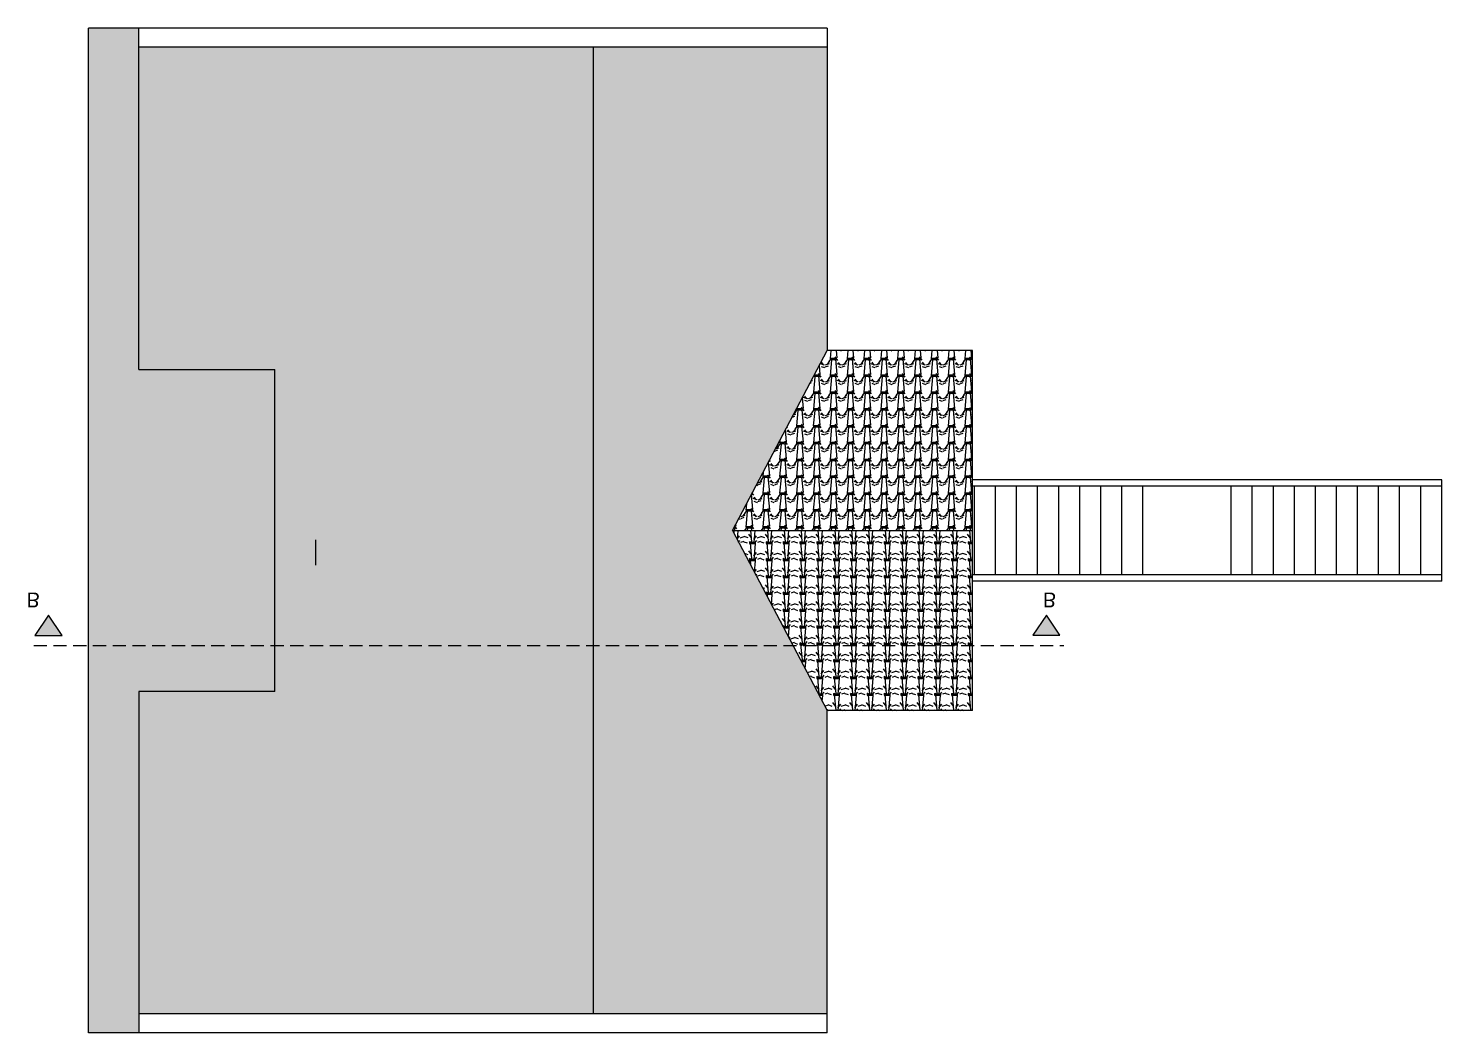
# Model space of a CAD drawing. Extents: x 173554 to 176562, y -34760 to -32805.
# Drawn here: x 175890 to 176562, y -34760 to -34283 of the extents above; entities that cross this region are included whole.
import ezdxf
from ezdxf.enums import TextEntityAlignment as Align

# ---------------------------------------------------------------- set-up
doc = ezdxf.new("R2010")
doc.units = 0
doc.header["$LTSCALE"] = 25
doc.header["$MEASUREMENT"] = 0
doc.linetypes.add('DASHDOT', pattern=[1, 0.5, -0.25, 0, -0.25])
doc.linetypes.add('HIDDEN', pattern=[0.375, 0.25, -0.125])
doc.layers.get('0').update_dxf_attribs({"linetype": 'CONTINUOUS'})
for name, color, linetype in [('Roof lilne', 31, 'CONTINUOUS'), ('sec', 13, 'DASHDOT'), ('TILE', 22, 'CONTINUOUS'), ('wall', 13, 'CONTINUOUS')]:
    doc.layers.add(name, color=color, linetype=linetype)
doc.styles.add('STYLE2', font='')
doc.styles.get('STYLE2').set_extended_font_data('Cooper BlkItHd BT')
pattern_1 = [(4.9697, (136145.37356, -211672.16923), (-96.00000841214, -7.99993045606), [7.387776, -177.306568]), (270, (136152.7336, -211671.529), (8, -8), [0.64, -7.36]), (90, (136153.3736, -211679.529), (-8, 8), [2.24, -5.76]), (180, (136153.3736, -211677.289), (-8, -8), [0.8, -7.2]), (360, (136152.5736, -211672.169), (8, 8), [0.8, -7.2]), (90, (136153.3736, -211672.169), (-8, 8), [0.64, -7.36]), (90, (136152.7336, -211679.529), (-8, 8), [1.6, -6.4]), (175.0303, (136152.73356, -211677.92923), (-96.00000841214, 7.99993045606), [7.387776, -177.306568]), (142.6961, (136152.33356, -211677.92923), (136.0000859335, -103.99988711906), [2.112064, -209.094]), (108.4349, (136150.6536, -211676.6492), (-7.999987226, 16.000003477), [2.023856, -23.27436]), (71.5651, (136150.0136, -211674.7292), (-7.999987226, -16.000003477), [2.023856, -23.27436]), (37.3039, (136150.65356, -211672.80923), (136.0000859335, 103.99988711906), [2.112064, -209.094]), (110.2249, (136151.21356, -211676.24923), (32.0000666848, -87.9999781147), [1.61988, -160.367776]), (69.7751, (136150.65356, -211674.72923), (32.0000666848, 87.9999781147), [1.61988, -160.367776]), (37.4054, (136151.21356, -211673.20923), (103.99993971984, 80.0000796209), [1.712072, -169.4954]), (142.5946, (136152.57356, -211677.28923), (103.99993971984, -80.0000796209), [1.712072, -169.4954])]

msp = doc.modelspace()

# ---------------------------------------------------------------- hatches: boundary and pattern name
at = {"layer": 'sec'}
for points in [[(175893.29, -34571.07), (175899.75, -34561.51), (175906.2, -34571.07)], [(176367.44, -34570.95), (176373.89, -34561.4), (176380.35, -34570.95)]]:
    msp.add_hatch(color=8, dxfattribs=at).paths.add_polyline_path(points)
at = {"layer": 'TILE'}
h = msp.add_hatch(dxfattribs=at)
h.set_pattern_fill('SPANTILE', scale=8, angle=90, style=0)
h.set_pattern_definition([(4.9697, (136145.37356, -211072.36902), (-96.00000841214, -7.99993045606), [7.387776, -177.306568]), (270, (136152.7336, -211071.729), (8, -8), [0.64, -7.36]), (90, (136153.3736, -211079.729), (-8, 8), [2.24, -5.76]), (180, (136153.3736, -211077.489), (-8, -8), [0.8, -7.2]), (360, (136152.5736, -211072.369), (8, 8), [0.8, -7.2]), (90, (136153.3736, -211072.369), (-8, 8), [0.64, -7.36]), (90, (136152.7336, -211079.729), (-8, 8), [1.6, -6.4]), (175.0303, (136152.73356, -211078.12902), (-96.00000841214, 7.99993045606), [7.387776, -177.306568]), (142.6961, (136152.33356, -211078.12902), (136.0000859335, -103.99988711906), [2.112064, -209.094]), (108.4349, (136150.6536, -211076.849), (-7.999987226, 16.000003477), [2.023856, -23.27436]), (71.5651, (136150.0136, -211074.929), (-7.999987226, -16.000003477), [2.023856, -23.27436]), (37.3039, (136150.65356, -211073.00902), (136.0000859335, 103.99988711906), [2.112064, -209.094]), (110.2249, (136151.21356, -211076.44902), (32.0000666848, -87.9999781147), [1.61988, -160.367776]), (69.7751, (136150.65356, -211074.92902), (32.0000666848, 87.9999781147), [1.61988, -160.367776]), (37.4054, (136151.21356, -211073.40902), (103.99993971984, 80.0000796209), [1.712072, -169.4954]), (142.5946, (136152.57356, -211077.48902), (103.99993971984, -80.0000796209), [1.712072, -169.4954])])
h.paths.add_polyline_path([(175918.73, -34759.74), (175942.73, -34759.74), (175942.73, -34597.74), (176007.23, -34597.74), (176007.23, -34525.74), (176007.23, -34516.74), (176007.23, -34444.74), (175942.73, -34444.74), (175942.73, -34282.74), (175918.73, -34282.74)])
h = msp.add_hatch(dxfattribs=at)
h.set_pattern_fill('SPANTILE', color=256, scale=8, angle=90, style=0)
h.set_pattern_definition(pattern_1)
h.paths.add_polyline_path([(176158.74, -34291.74), (176056.73, -34291.74), (176056.73, -34291.74), (175942.73, -34291.73), (175942.73, -34444.73), (176007.23, -34444.73), (176007.23, -34597.74), (175942.73, -34597.74), (175942.73, -34750.74), (176158.72, -34750.74)])
h = msp.add_hatch(dxfattribs=at)
h.set_pattern_fill('SPANTILE', color=256, scale=8, angle=90, style=0)
h.set_pattern_definition(pattern_1)
h.paths.add_polyline_path([(176158.72, -34750.74), (176269.73, -34750.74), (176269.73, -34606.74), (176224.73, -34521.24), (176269.73, -34435.74), (176269.73, -34291.74), (176158.74, -34291.74)])
h = msp.add_hatch(dxfattribs=at)
h.set_pattern_fill('SPANTILE', color=256, scale=8, angle=180, style=0)
h.set_pattern_definition([(94.9697, (136146.01356, -211687.52923), (7.99993045606, -96.00000841214), [7.387776, -177.306568]), (360, (136145.3736, -211680.169), (8, 8), [0.64, -7.36]), (180, (136153.3736, -211679.529), (-8, -8), [2.24, -5.76]), (270, (136151.1336, -211679.529), (8, -8), [0.8, -7.2]), (90, (136146.0136, -211680.329), (-8, 8), [0.8, -7.2]), (180, (136146.0136, -211679.529), (-8, -8), [0.64, -7.36]), (180, (136153.3736, -211680.169), (-8, -8), [1.6, -6.4]), (265.0303, (136151.77356, -211680.16923), (-7.99993045606, -96.00000841214), [7.387776, -177.306568]), (232.6961, (136151.77356, -211680.56923), (103.99988711906, 136.0000859335), [2.112064, -209.094]), (198.4349, (136150.4936, -211682.2492), (-16.000003477, -7.999987226), [2.023856, -23.27436]), (161.5651, (136148.5736, -211682.8892), (16.000003477, -7.999987226), [2.023856, -23.27436]), (127.3039, (136146.65356, -211682.24923), (-103.99988711906, 136.0000859335), [2.112064, -209.094]), (200.2249, (136150.09356, -211681.68923), (87.9999781147, 32.0000666848), [1.61988, -160.367776]), (159.7751, (136148.57356, -211682.24923), (-87.9999781147, 32.0000666848), [1.61988, -160.367776]), (127.4054, (136147.05356, -211681.68923), (-80.0000796209, 103.99993971984), [1.712072, -169.4954]), (232.5946, (136151.13356, -211680.32923), (80.0000796209, 103.99993971984), [1.712072, -169.4954])])
h.paths.add_polyline_path([(176224.73, -34521.24), (176338.73, -34521.24), (176338.73, -34444.74), (176338.73, -34435.74), (176269.73, -34435.74)])
h = msp.add_hatch(dxfattribs=at)
h.set_pattern_fill('SPANTILE', color=256, scale=8, angle=360, style=0)
h.set_pattern_definition([(274.9697, (136160.73356, -211671.52923), (-7.99993045606, 96.00000841214), [7.387776, -177.306568]), (180, (136161.3736, -211678.889), (-8, -8), [0.64, -7.36]), (360, (136153.3736, -211679.529), (8, 8), [2.24, -5.76]), (90, (136155.6136, -211679.529), (-8, 8), [0.8, -7.2]), (270, (136160.7336, -211678.729), (8, -8), [0.8, -7.2]), (360, (136160.7336, -211679.529), (8, 8), [0.64, -7.36]), (360, (136153.3736, -211678.889), (8, 8), [1.6, -6.4]), (85.0303, (136154.97356, -211678.88923), (7.99993045606, 96.00000841214), [7.387776, -177.306568]), (52.6961, (136154.97356, -211678.48923), (-103.99988711906, -136.0000859335), [2.112064, -209.094]), (18.4349, (136156.2536, -211676.8092), (16.000003477, 7.999987226), [2.023856, -23.27436]), (341.5651, (136158.1736, -211676.1692), (-16.000003477, 7.999987226), [2.023856, -23.27436]), (307.3039, (136160.09356, -211676.80923), (103.99988711906, -136.0000859335), [2.112064, -209.094]), (20.2249, (136156.65356, -211677.36923), (-87.9999781147, -32.0000666848), [1.61988, -160.367776]), (339.7751, (136158.17356, -211676.80923), (87.9999781147, -32.0000666848), [1.61988, -160.367776]), (307.4054, (136159.69356, -211677.36923), (80.0000796209, -103.99993971984), [1.712072, -169.4954]), (52.5946, (136155.61356, -211678.72923), (-80.0000796209, -103.99993971984), [1.712072, -169.4954])])
h.paths.add_polyline_path([(176224.73, -34521.24), (176269.73, -34606.74), (176338.73, -34606.74), (176338.73, -34521.24)])

# ---------------------------------------------------------------- linework, layer by layer
for p, q in [((176461.73, -34497.24), (176338.73, -34497.24)), ((176461.73, -34500.24), (176338.73, -34500.24)), ((176339.73, -34542.24), (176339.73, -34500.24)), ((176349.73, -34542.24), (176349.73, -34500.24)), ((176359.73, -34542.24), (176359.73, -34500.24)), ((176369.73, -34542.24), (176369.73, -34500.24)), ((176369.73, -34542.24), (176369.73, -34500.24)), ((176379.73, -34542.24), (176379.73, -34500.24)), ((176389.73, -34542.24), (176389.73, -34500.24)), ((176399.73, -34542.24), (176399.73, -34500.24)), ((176409.73, -34542.24), (176409.73, -34500.24)), ((176419.73, -34542.24), (176419.73, -34500.24)), ((176561.73, -34497.24), (176461.73, -34497.24)), ((176461.73, -34542.24), (176461.73, -34500.24)), ((176561.73, -34500.24), (176461.73, -34500.24)), ((176471.73, -34542.24), (176471.73, -34500.24)), ((176481.73, -34542.24), (176481.73, -34500.24)), ((176491.73, -34542.24), (176491.73, -34500.24)), ((176501.73, -34542.24), (176501.73, -34500.24)), ((176511.73, -34542.24), (176511.73, -34500.24)), ((176521.73, -34542.24), (176521.73, -34500.24)), ((176531.73, -34542.24), (176531.73, -34500.24)), ((176541.73, -34542.24), (176541.73, -34500.24)), ((176551.73, -34542.24), (176551.73, -34500.24)), ((176561.73, -34545.24), (176561.73, -34497.24)), ((176461.73, -34542.24), (176338.73, -34542.24)), ((176461.73, -34545.24), (176338.73, -34545.24)), ((176561.73, -34542.24), (176461.73, -34542.24)), ((176561.73, -34545.24), (176461.73, -34545.24))]:
    msp.add_line(p, q)
at = {"layer": 'Roof lilne'}
for p, q in [((175942.73, -34282.74), (175918.73, -34282.74)), ((175918.73, -34759.74), (175918.73, -34282.74)), ((175942.73, -34444.73), (175942.73, -34282.74)), ((176158.72, -34750.74), (176158.74, -34291.73)), ((176269.73, -34291.74), (176269.73, -34435.74)), ((176224.73, -34521.24), (176269.73, -34435.74)), ((176338.73, -34435.74), (176269.73, -34435.74)), ((176338.73, -34606.74), (176338.73, -34435.74)), ((175942.73, -34444.73), (176007.23, -34444.73)), ((176007.23, -34597.74), (176007.23, -34444.73)), ((176224.73, -34521.24), (176269.73, -34606.74)), ((176224.73, -34521.24), (176338.73, -34521.24)), ((175942.73, -34597.74), (175942.73, -34759.74)), ((176007.23, -34597.74), (175942.73, -34597.74)), ((176338.73, -34606.74), (176269.73, -34606.74)), ((176269.73, -34750.74), (176269.73, -34606.74)), ((175942.73, -34759.74), (175918.73, -34759.74))]:
    msp.add_line(p, q, dxfattribs=at)
at = {"layer": 'sec', "linetype": 'Continuous'}
for p, q in [((175899.75, -34561.51), (175893.29, -34571.07)), ((175906.2, -34571.07), (175899.75, -34561.51)), ((176373.89, -34561.4), (176367.44, -34570.95)), ((176380.35, -34570.95), (176373.89, -34561.4))]:
    msp.add_line(p, q, dxfattribs=at)
at = {"layer": 'wall', "color": 2}
for p, q in [((176269.73, -34282.74), (175942.73, -34282.74)), ((176269.73, -34282.74), (176269.73, -34291.74)), ((176056.73, -34291.74), (175942.73, -34291.73)), ((176269.73, -34291.74), (176056.73, -34291.74)), ((176269.73, -34750.74), (175942.73, -34750.74)), ((176269.73, -34759.74), (176269.73, -34750.74)), ((176269.73, -34759.74), (175942.73, -34759.74))]:
    msp.add_line(p, q, dxfattribs=at)
at = {"layer": 'wall', "color": 7}
msp.add_line((176026.73, -34537.74), (176026.73, -34525.74), dxfattribs=at)
at = {"layer": 'wall'}
for p, q in [((175893.29, -34571.07), (175906.2, -34571.07)), ((176367.44, -34570.95), (176380.35, -34570.95))]:
    msp.add_line(p, q, dxfattribs=at)
at = {"layer": 'wall', "linetype": 'HIDDEN'}
msp.add_line((175892.73, -34575.78), (176382.22, -34575.78), dxfattribs=at)

# ---------------------------------------------------------------- texts
at = {"layer": 'sec', "color": 2, "style": 'STYLE2', "text_generation_flag": 2}
for p in [(175892.51, -34550.69), (176375.39, -34550.69)]:
    msp.add_text('B', height=7.07, rotation=180, dxfattribs=at).set_placement(p, align=Align.CENTER)

doc.saveas('drawing.dxf')
